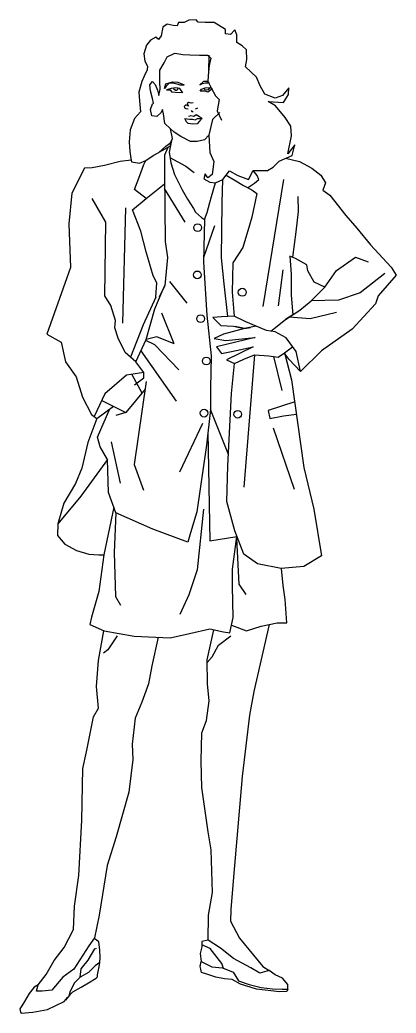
# Model space of a CAD drawing. Extents: x 116 to 135, y 123.1 to 129.1.
# Drawn here: x 117.577 to 118.288, y 123.206 to 125.083 of the extents above; entities that cross this region are included whole.
import ezdxf

# ---------------------------------------------------------------- set-up
doc = ezdxf.new("R2010")
doc.units = 0
doc.layers.get('0').update_dxf_attribs({"linetype": 'CONTINUOUS'})

msp = doc.modelspace()

# ---------------------------------------------------------------- linework, layer by layer
for p, q in [((117.8553, 125.075), (117.8471, 125.0692)), ((117.8664, 125.0727), (117.8553, 125.075)), ((117.874, 125.0721), (117.8664, 125.0727)), ((117.8764, 125.078), (117.874, 125.0721)), ((117.887, 125.078), (117.8764, 125.078)), ((117.8957, 125.0826), (117.887, 125.078)), ((117.9098, 125.0832), (117.8957, 125.0826)), ((117.9139, 125.0791), (117.9098, 125.0832)), ((117.9268, 125.0785), (117.9139, 125.0791)), ((117.9438, 125.078), (117.9268, 125.0785)), ((117.965, 125.0651), (117.9438, 125.078)), ((117.8435, 125.0533), (117.8389, 125.0463)), ((117.8471, 125.0692), (117.8435, 125.0533)), ((117.9655, 125.0568), (117.965, 125.0651)), ((117.9749, 125.0557), (117.9655, 125.0568)), ((117.9831, 125.0645), (117.9749, 125.0557)), ((117.9867, 125.0551), (117.9831, 125.0645)), ((117.9867, 125.0404), (117.9867, 125.0551)), ((117.816, 125.0357), (117.8107, 125.0193)), ((117.8236, 125.0451), (117.816, 125.0357)), ((117.8336, 125.0504), (117.8236, 125.0451)), ((117.8389, 125.0463), (117.8336, 125.0504)), ((117.9966, 125.034), (117.9867, 125.0404)), ((118.0048, 125.0264), (117.9966, 125.034)), ((117.8107, 125.0193), (117.8131, 125.0053)), ((117.8553, 125.0135), (117.8694, 125.0205)), ((117.8694, 125.0205), (117.8846, 125.0176)), ((117.8846, 125.0176), (117.8981, 125.017)), ((117.8981, 125.017), (117.9163, 125.0164)), ((117.9163, 125.0164), (117.9315, 125.0164)), ((117.9315, 125.0164), (117.9374, 125.0111)), ((117.9339, 125.0164), (117.9333, 124.9859)), ((118.0054, 125.0082), (118.0048, 125.0264)), ((117.8131, 125.0053), (117.8177, 124.9959)), ((117.8177, 124.9959), (117.8172, 124.9888)), ((117.8412, 124.9883), (117.8494, 125.0023)), ((117.8494, 125.0023), (117.8553, 125.0135)), ((117.9345, 124.997), (117.9333, 124.9847)), ((117.9374, 125.0111), (117.9345, 124.997)), ((118.0031, 124.9947), (118.0054, 125.0082)), ((117.8119, 124.9771), (117.8072, 124.9666)), ((117.8172, 124.9888), (117.8119, 124.9771)), ((117.8412, 124.9654), (117.8412, 124.9883)), ((117.9333, 124.9859), (117.9321, 124.9671)), ((118.0236, 124.9748), (118.0031, 124.9947)), ((117.8072, 124.9666), (117.8013, 124.9466)), ((117.8224, 124.9607), (117.8271, 124.9666)), ((117.8236, 124.949), (117.8224, 124.9607)), ((117.8271, 124.9666), (117.8324, 124.9613)), ((117.8324, 124.9613), (117.8371, 124.9507)), ((117.8418, 124.9525), (117.8412, 124.9654)), ((117.8503, 124.9534), (117.8526, 124.9625)), ((117.8526, 124.9625), (117.865, 124.9663)), ((117.8588, 124.9636), (117.8529, 124.9581)), ((117.865, 124.9636), (117.8588, 124.9636)), ((117.865, 124.9663), (117.8752, 124.9657)), ((117.8738, 124.9619), (117.865, 124.9636)), ((117.8799, 124.9601), (117.8738, 124.9619)), ((117.8752, 124.9657), (117.887, 124.9604)), ((117.8867, 124.9601), (117.8799, 124.9601)), ((117.9166, 124.9607), (117.9216, 124.9633)), ((117.9239, 124.9666), (117.9169, 124.9604)), ((117.9216, 124.9633), (117.9274, 124.9642)), ((117.9312, 124.9666), (117.9239, 124.9666)), ((117.9274, 124.9642), (117.9347, 124.9642)), ((117.9347, 124.9642), (117.9312, 124.9666)), ((117.9321, 124.9671), (117.938, 124.9548)), ((118.0306, 124.9583), (118.0236, 124.9748)), ((118.0394, 124.9431), (118.0306, 124.9583)), ((117.8013, 124.9466), (117.8031, 124.9302)), ((117.8271, 124.9349), (117.8236, 124.949)), ((117.8371, 124.9507), (117.8394, 124.9402)), ((117.8394, 124.9402), (117.8418, 124.9525)), ((117.8529, 124.9581), (117.8503, 124.9534)), ((117.8629, 124.9537), (117.8535, 124.9513)), ((117.8535, 124.9513), (117.8606, 124.9513)), ((117.8606, 124.9513), (117.8632, 124.9472)), ((117.8717, 124.9551), (117.8629, 124.9537)), ((117.8632, 124.9472), (117.8776, 124.9457)), ((117.8705, 124.9498), (117.867, 124.9528)), ((117.8735, 124.9496), (117.8705, 124.9498)), ((117.879, 124.9537), (117.8717, 124.9551)), ((117.8761, 124.954), (117.8735, 124.9496)), ((117.8776, 124.9457), (117.8837, 124.9469)), ((117.8849, 124.9452), (117.879, 124.9537)), ((117.9177, 124.9487), (117.9201, 124.9525)), ((117.9268, 124.9487), (117.9177, 124.9487)), ((117.9201, 124.9525), (117.9271, 124.9551)), ((117.9262, 124.9513), (117.9248, 124.9537)), ((117.9286, 124.9501), (117.9262, 124.9513)), ((117.9321, 124.9469), (117.9268, 124.9487)), ((117.9271, 124.9551), (117.9359, 124.9554)), ((117.9324, 124.951), (117.9286, 124.9501)), ((117.9371, 124.9507), (117.9321, 124.9469)), ((117.9353, 124.9548), (117.9324, 124.951)), ((117.9359, 124.9554), (117.94, 124.9528)), ((117.94, 124.9528), (117.9374, 124.951)), ((117.938, 124.9548), (117.9462, 124.9396)), ((117.9462, 124.9396), (117.9532, 124.9326)), ((118.0588, 124.9355), (118.0394, 124.9431)), ((118.0729, 124.9402), (118.0588, 124.9355)), ((118.0846, 124.9548), (118.0729, 124.9402)), ((118.0746, 124.9273), (118.084, 124.9419)), ((118.084, 124.9419), (118.0846, 124.9548)), ((117.8031, 124.9302), (117.8048, 124.9097)), ((117.8236, 124.9138), (117.8271, 124.9243)), ((117.8295, 124.9261), (117.8271, 124.9349)), ((117.8271, 124.9243), (117.8295, 124.9261)), ((117.8905, 124.9229), (117.8872, 124.9194)), ((117.8955, 124.9199), (117.8905, 124.9229)), ((117.8957, 124.9273), (117.8928, 124.9252)), ((117.8928, 124.9252), (117.8955, 124.9199)), ((117.9007, 124.9258), (117.8957, 124.9273)), ((117.9043, 124.9267), (117.9007, 124.9258)), ((117.9532, 124.9326), (117.9497, 124.9114)), ((118.06, 124.9208), (118.0459, 124.929)), ((118.0459, 124.929), (118.0746, 124.9273)), ((118.0781, 124.8985), (118.06, 124.9208)), ((117.8048, 124.9097), (117.7931, 124.8968)), ((117.826, 124.9021), (117.8236, 124.9138)), ((117.8353, 124.9009), (117.826, 124.9021)), ((117.8435, 124.9085), (117.8353, 124.9009)), ((117.8465, 124.9138), (117.8435, 124.9085)), ((117.8482, 124.9056), (117.8465, 124.9138)), ((117.8506, 124.8874), (117.8482, 124.9056)), ((117.8872, 124.9194), (117.8875, 124.9173)), ((117.8875, 124.9173), (117.8905, 124.9158)), ((117.8905, 124.9158), (117.8949, 124.9153)), ((117.9007, 124.9117), (117.9019, 124.9103)), ((117.9019, 124.9103), (117.904, 124.9103)), ((117.9101, 124.9038), (117.9054, 124.9009)), ((117.9087, 124.915), (117.9107, 124.9155)), ((117.916, 124.9), (117.9101, 124.9038)), ((117.9107, 124.9155), (117.9133, 124.9173)), ((117.9544, 124.9085), (117.9409, 124.895)), ((117.9497, 124.9114), (117.9579, 124.8939)), ((117.7931, 124.8968), (117.7849, 124.8757)), ((117.8611, 124.8774), (117.8506, 124.8874)), ((117.8881, 124.8971), (117.8981, 124.8959)), ((117.8908, 124.8912), (117.8896, 124.895)), ((117.8949, 124.8877), (117.8908, 124.8912)), ((117.9034, 124.8862), (117.8949, 124.8877)), ((117.8996, 124.9018), (117.8955, 124.9006)), ((117.8981, 124.8959), (117.9031, 124.8956)), ((117.9054, 124.9009), (117.8996, 124.9018)), ((117.9031, 124.8956), (117.9081, 124.8944)), ((117.9116, 124.8868), (117.9034, 124.8862)), ((117.9081, 124.8944), (117.9125, 124.8968)), ((117.916, 124.8921), (117.9116, 124.8868)), ((117.9125, 124.8968), (117.921, 124.8971)), ((117.9207, 124.8974), (117.916, 124.9)), ((117.921, 124.8977), (117.916, 124.8921)), ((117.9409, 124.895), (117.9339, 124.8651)), ((118.0887, 124.8821), (118.0781, 124.8985)), ((117.7849, 124.8757), (117.7831, 124.8528)), ((117.8652, 124.8593), (117.8611, 124.8774)), ((117.868, 124.871), (117.8611, 124.8774)), ((117.8806, 124.863), (117.868, 124.871)), ((117.9339, 124.8651), (117.9258, 124.8565)), ((117.9339, 124.8651), (117.9356, 124.8329)), ((118.0899, 124.864), (118.0887, 124.8821)), ((117.7831, 124.8528), (117.7843, 124.8346)), ((117.8523, 124.8446), (117.8611, 124.8511)), ((117.8632, 124.8552), (117.8588, 124.8335)), ((117.8611, 124.8511), (117.861, 124.8443)), ((117.8611, 124.8511), (117.8652, 124.8593)), ((117.8992, 124.8535), (117.8806, 124.863)), ((117.9118, 124.8535), (117.8992, 124.8535)), ((117.9258, 124.8565), (117.9118, 124.8535)), ((118.0828, 124.83), (118.0899, 124.864)), ((118.0963, 124.847), (118.0828, 124.83)), ((118.0911, 124.827), (118.0963, 124.847)), ((117.7843, 124.8346), (117.7867, 124.8212)), ((117.8148, 124.8176), (117.8289, 124.827)), ((117.8289, 124.827), (117.8394, 124.8329)), ((117.8394, 124.8329), (117.8523, 124.8446)), ((117.861, 124.8443), (117.8394, 124.8329)), ((117.8562, 124.8418), (117.8499, 124.8273)), ((117.8499, 124.8273), (117.8499, 124.7921)), ((117.8588, 124.8335), (117.8617, 124.8129)), ((117.9356, 124.8329), (117.9433, 124.8153)), ((118.0664, 124.8165), (118.0911, 124.827)), ((117.7368, 124.8082), (117.7132, 124.8037)), ((117.7665, 124.8153), (117.7368, 124.8082)), ((117.7872, 124.8179), (117.7665, 124.8153)), ((117.7867, 124.8212), (117.7878, 124.8147)), ((117.7878, 124.8147), (117.8031, 124.8124)), ((117.8031, 124.8124), (117.8148, 124.8176)), ((117.8037, 124.7891), (117.8112, 124.8097)), ((117.8112, 124.8097), (117.8148, 124.8176)), ((117.8603, 124.8232), (117.8901, 124.8067)), ((117.8617, 124.8129), (117.8688, 124.7913)), ((117.9433, 124.8153), (117.9403, 124.7913)), ((118.0553, 124.8047), (118.0664, 124.8165)), ((118.0787, 124.8217), (118.1051, 124.8159)), ((118.1051, 124.8159), (118.128, 124.803)), ((117.6991, 124.8027), (117.675, 124.7555)), ((117.7132, 124.8037), (117.6991, 124.8027)), ((117.8499, 124.7921), (117.8514, 124.6645)), ((117.8688, 124.7913), (117.877, 124.7748)), ((117.8901, 124.8067), (117.9062, 124.7947)), ((117.9268, 124.7924), (117.9245, 124.783)), ((117.9321, 124.7848), (117.9268, 124.7924)), ((117.9403, 124.7913), (117.9321, 124.7848)), ((117.9603, 124.7813), (117.9726, 124.7977)), ((117.9664, 124.7895), (117.9814, 124.7807)), ((117.9726, 124.7977), (117.9884, 124.7889)), ((118.0084, 124.7819), (118.0172, 124.7989)), ((118.0172, 124.7989), (118.0447, 124.7989)), ((118.0248, 124.7889), (118.0172, 124.7989)), ((118.0447, 124.7989), (118.0553, 124.8047)), ((118.128, 124.803), (118.145, 124.7895)), ((118.145, 124.7895), (118.1544, 124.7754)), ((117.7936, 124.763), (117.8037, 124.7891)), ((117.8152, 124.7454), (117.8501, 124.7736)), ((117.877, 124.7748), (117.8834, 124.7619)), ((117.9245, 124.783), (117.9356, 124.7766)), ((117.9356, 124.7766), (117.9462, 124.7754)), ((117.9391, 124.7496), (117.9462, 124.7754)), ((117.9462, 124.7754), (117.9603, 124.7813)), ((117.9591, 124.7378), (117.9603, 124.7813)), ((117.9814, 124.7807), (117.999, 124.7701)), ((117.9884, 124.7889), (118.0084, 124.7819)), ((118.0069, 124.766), (118.0201, 124.7748)), ((118.0201, 124.7748), (118.0283, 124.7819)), ((118.0283, 124.7819), (118.0248, 124.7889)), ((118.0751, 124.7816), (118.0359, 124.5414)), ((118.1544, 124.7754), (118.1491, 124.7614)), ((117.675, 124.7555), (117.6694, 124.6977)), ((117.8152, 124.7454), (117.7936, 124.763)), ((117.8891, 124.7012), (117.8502, 124.7644)), ((117.8834, 124.7619), (117.8934, 124.7444)), ((117.999, 124.7701), (118.0148, 124.7619)), ((118.0148, 124.7619), (118.0242, 124.7549)), ((118.0242, 124.7549), (118.0148, 124.7103)), ((118.1491, 124.7614), (118.162, 124.752)), ((118.162, 124.752), (118.1925, 124.7133)), ((117.7393, 124.7012), (117.7132, 124.7454)), ((117.7896, 124.7243), (117.8152, 124.7454)), ((117.8934, 124.7444), (117.9045, 124.7268)), ((117.9304, 124.7191), (117.9356, 124.7379)), ((117.9356, 124.7379), (117.9391, 124.7496)), ((117.9579, 124.6334), (117.9591, 124.7378)), ((118.1034, 124.7214), (118.1022, 124.7495)), ((117.7765, 124.7283), (117.7705, 124.5102)), ((117.8052, 124.6841), (117.7896, 124.7243)), ((117.9045, 124.7268), (117.9087, 124.7197)), ((117.9087, 124.7197), (117.9198, 124.7098)), ((117.9257, 124.7062), (117.9304, 124.7191)), ((118.0987, 124.6827), (118.1034, 124.7214)), ((117.6694, 124.6977), (117.6725, 124.6153)), ((117.7373, 124.5615), (117.7393, 124.7012)), ((117.9198, 124.7098), (117.9257, 124.7062)), ((117.9257, 124.7062), (117.9251, 124.6803)), ((118.0148, 124.7103), (118.0107, 124.6951)), ((118.1925, 124.7133), (118.2136, 124.6898)), ((117.8152, 124.6449), (117.8052, 124.6841)), ((117.9251, 124.6803), (117.9239, 124.6252)), ((117.9241, 124.635), (117.9448, 124.6949)), ((118.0107, 124.6951), (117.9978, 124.6534)), ((118.0922, 124.6346), (118.0987, 124.6827)), ((118.2136, 124.6898), (118.2394, 124.6582)), ((117.8514, 124.6645), (117.8559, 124.6343)), ((118.2394, 124.6582), (118.2781, 124.616)), ((117.8288, 124.5997), (117.8152, 124.6449)), ((117.9978, 124.6534), (117.979, 124.624)), ((117.8559, 124.6343), (117.8509, 124.5811)), ((117.9239, 124.6252), (117.9298, 124.5255)), ((117.9626, 124.5842), (117.9579, 124.6334)), ((117.979, 124.624), (117.9779, 124.5689)), ((118.0975, 124.6323), (118.0869, 124.6369)), ((118.0869, 124.6369), (118.0893, 124.6029)), ((118.1186, 124.6205), (118.0975, 124.6323)), ((118.121, 124.6088), (118.1186, 124.6205)), ((118.1747, 124.6097), (118.2109, 124.6348)), ((118.2109, 124.6348), (118.235, 124.6258)), ((117.6725, 124.6153), (117.6277, 124.4891)), ((118.0734, 124.6107), (118.0648, 124.5429)), ((118.0893, 124.6029), (118.0893, 124.5631)), ((118.1327, 124.5877), (118.121, 124.6088)), ((118.1526, 124.5783), (118.1747, 124.6097)), ((118.2662, 124.6037), (118.2199, 124.5675)), ((118.2781, 124.616), (118.2875, 124.6007)), ((117.8353, 124.5861), (117.8288, 124.5997)), ((117.8338, 124.5595), (117.8353, 124.5861)), ((117.8927, 124.5479), (117.8598, 124.5886)), ((117.9696, 124.5226), (117.9626, 124.5842)), ((118.1526, 124.5783), (118.1327, 124.5877)), ((118.2875, 124.6007), (118.2535, 124.562)), ((117.8318, 124.5374), (117.8454, 124.57)), ((117.8509, 124.5811), (117.8399, 124.559)), ((117.8454, 124.57), (117.8509, 124.5811)), ((117.9779, 124.5689), (117.9814, 124.5232)), ((118.1268, 124.5525), (118.1526, 124.5783)), ((118.2199, 124.5675), (118.1787, 124.5534)), ((117.7484, 124.5434), (117.7373, 124.5615)), ((117.8338, 124.5595), (117.8097, 124.5072)), ((118.0893, 124.5631), (118.0922, 124.5261)), ((118.1057, 124.5349), (118.1268, 124.5525)), ((118.1787, 124.5534), (118.1268, 124.5525)), ((118.2488, 124.5468), (118.2042, 124.4987)), ((118.2535, 124.562), (118.2488, 124.5468)), ((117.7574, 124.5152), (117.7484, 124.5434)), ((117.8157, 124.4791), (117.8318, 124.5374)), ((117.868, 124.471), (117.8449, 124.5293)), ((118.0787, 124.5173), (118.1057, 124.5349)), ((118.1747, 124.5303), (118.1254, 124.5183)), ((117.7564, 124.5012), (117.7574, 124.5152)), ((117.9298, 124.5255), (117.938, 124.4482)), ((117.9579, 124.522), (117.9415, 124.5209)), ((117.9415, 124.5209), (117.9567, 124.5056)), ((117.9814, 124.5232), (117.9579, 124.522)), ((118.0037, 124.5126), (117.9814, 124.5232)), ((118.0424, 124.4962), (118.0037, 124.5126)), ((118.0506, 124.4951), (118.0787, 124.5173)), ((118.0922, 124.5261), (118.0787, 124.5173)), ((118.1254, 124.5183), (118.0855, 124.5217)), ((117.6277, 124.4891), (117.6549, 124.474)), ((117.7624, 124.4821), (117.7564, 124.5012)), ((117.8097, 124.5072), (117.7856, 124.4459)), ((117.9614, 124.4892), (117.9438, 124.481)), ((117.9567, 124.5056), (117.9802, 124.5044)), ((118.0013, 124.4998), (117.9614, 124.4892)), ((117.9802, 124.5044), (118.0013, 124.4998)), ((118.0013, 124.4998), (117.9833, 124.5038)), ((118.023, 124.5044), (118.0013, 124.4998)), ((118.0013, 124.4998), (118.0122, 124.5021)), ((118.0588, 124.4939), (118.0424, 124.4962)), ((118.0799, 124.4822), (118.0588, 124.4939)), ((118.2042, 124.4987), (118.1468, 124.4577)), ((117.6549, 124.474), (117.6629, 124.4369)), ((117.7755, 124.4549), (117.7624, 124.4821)), ((117.7956, 124.4369), (117.8157, 124.4791)), ((117.8318, 124.469), (117.8148, 124.4771)), ((117.8358, 124.4841), (117.8157, 124.4791)), ((117.868, 124.471), (117.8358, 124.4841)), ((117.9438, 124.481), (117.9661, 124.4775)), ((117.9438, 124.481), (117.9438, 124.481)), ((118.0213, 124.4833), (117.9485, 124.4657)), ((117.9661, 124.4775), (118.0213, 124.4833)), ((118.0987, 124.4564), (118.0799, 124.4822)), ((117.7956, 124.4369), (117.7755, 124.4549)), ((117.873, 124.3625), (117.8057, 124.458)), ((117.8771, 124.4218), (117.8318, 124.469)), ((117.9485, 124.4657), (117.9579, 124.4528)), ((117.9579, 124.4528), (117.9767, 124.4564)), ((118.0177, 124.4657), (117.9673, 124.4411)), ((117.9767, 124.4564), (118.0177, 124.4657)), ((118.0647, 124.4458), (118.0764, 124.454)), ((118.0846, 124.4423), (118.0762, 124.4539)), ((118.0764, 124.454), (118.0921, 124.4654)), ((118.0764, 124.454), (118.0902, 124.4032)), ((118.1069, 124.4188), (118.0987, 124.4564)), ((118.1468, 124.4577), (118.1069, 124.4188)), ((117.6629, 124.4369), (117.683, 124.4087)), ((117.8107, 124.4167), (117.7956, 124.4369)), ((117.938, 124.4482), (117.9368, 124.3872)), ((117.9673, 124.4411), (117.9825, 124.4341)), ((117.9766, 124.377), (117.9825, 124.4341)), ((117.9825, 124.4341), (118.0001, 124.4423)), ((118.0201, 124.4505), (117.9998, 124.2002)), ((118.0001, 124.4423), (118.0201, 124.4505)), ((118.0201, 124.4505), (118.0471, 124.4482)), ((118.0471, 124.4482), (118.0647, 124.4458)), ((118.0559, 124.447), (118.0719, 124.3829)), ((118.1069, 124.4188), (118.0846, 124.4423)), ((117.8107, 124.4167), (117.7785, 124.4117)), ((117.8107, 124.4067), (117.8107, 124.4167)), ((117.683, 124.4087), (117.6951, 124.3705)), ((117.7785, 124.4117), (117.7373, 124.3765)), ((117.7881, 124.4132), (117.8074, 124.3784)), ((117.8155, 124.4001), (117.7927, 124.243)), ((117.7936, 124.3936), (117.8107, 124.4067)), ((118.0902, 124.4032), (118.1133, 124.2373)), ((117.7373, 124.3765), (117.7172, 124.3338)), ((117.8135, 124.3857), (117.777, 124.3415)), ((117.9368, 124.3872), (117.9368, 124.3473)), ((117.9696, 124.2404), (117.9766, 124.377)), ((117.6951, 124.3705), (117.7122, 124.3373)), ((117.7314, 124.364), (117.777, 124.3415)), ((118.096, 124.3614), (118.046, 124.3449)), ((117.7222, 124.3303), (117.7534, 124.3532)), ((117.7232, 124.2946), (117.7469, 124.3484)), ((117.777, 124.3415), (117.758, 124.3354)), ((117.9368, 124.3473), (117.9293, 124.2796)), ((117.9707, 124.2621), (117.9368, 124.3473)), ((118.046, 124.3449), (118.049, 124.3298)), ((117.7222, 124.3303), (117.7051, 124.2846)), ((117.7122, 124.3373), (117.7222, 124.3303)), ((117.922, 124.3208), (117.8784, 124.2287)), ((118.049, 124.3298), (118.0751, 124.3348)), ((118.0751, 124.3348), (118.0993, 124.3382)), ((117.932, 124.3039), (117.9354, 124.0986)), ((118.0555, 124.3123), (118.0948, 124.1966)), ((117.7051, 124.2846), (117.6941, 124.2363)), ((117.7283, 124.2765), (117.7232, 124.2946)), ((117.767, 124.208), (117.7498, 124.2859)), ((117.7423, 124.2524), (117.7283, 124.2765)), ((117.9293, 124.2796), (117.9112, 124.1539)), ((117.7423, 124.2524), (117.6921, 124.1831)), ((117.7443, 124.1901), (117.7423, 124.2524)), ((117.6941, 124.2363), (117.682, 124.2072)), ((117.7927, 124.243), (117.8105, 124.1945)), ((117.9676, 124.173), (117.9696, 124.2404)), ((118.1133, 124.2373), (118.1324, 124.1589)), ((117.682, 124.2072), (117.6599, 124.17)), ((117.7584, 124.1519), (117.7443, 124.1901)), ((117.6921, 124.1831), (117.6488, 124.1308)), ((117.6599, 124.17), (117.6488, 124.1308)), ((117.9826, 124.1177), (117.9676, 124.173)), ((117.7545, 124.1625), (117.7353, 124.0725)), ((117.7584, 124.1519), (117.7549, 124.0768)), ((117.8278, 124.1208), (117.7584, 124.1519)), ((117.9112, 124.1539), (117.8992, 124.1137)), ((117.9237, 124.1586), (117.9117, 124.044)), ((118.1324, 124.1589), (118.1465, 124.0705)), ((117.6488, 124.1308), (117.6478, 124.1087)), ((117.8942, 124.0966), (117.8278, 124.1208)), ((117.8992, 124.1137), (117.8942, 124.0966)), ((117.9997, 124.0735), (117.9826, 124.1177)), ((117.6478, 124.1087), (117.6619, 124.0926)), ((117.9354, 124.0986), (117.9868, 124.1069)), ((117.9786, 124.0454), (117.9868, 124.1069)), ((117.9863, 124.103), (117.9903, 124.0172)), ((117.6619, 124.0926), (117.684, 124.0806)), ((117.684, 124.0806), (117.7071, 124.0735)), ((117.7549, 124.0768), (117.7577, 123.9936)), ((117.7071, 124.0735), (117.7263, 124.0725)), ((117.7353, 124.0725), (117.7263, 124.0032)), ((117.7263, 124.0725), (117.7353, 124.0725)), ((118.0259, 124.0554), (117.9997, 124.0735)), ((118.1465, 124.0705), (118.1133, 124.0504)), ((117.9117, 124.044), (117.896, 123.9968)), ((117.9786, 124.0132), (117.9786, 124.0454)), ((118.0701, 124.0464), (118.0259, 124.0554)), ((118.1133, 124.0504), (118.0701, 124.0464)), ((118.0741, 124.0142), (118.0711, 124.0465)), ((117.7263, 124.0032), (117.7122, 123.9549)), ((117.9796, 123.9539), (117.9786, 124.0132)), ((117.9903, 124.0172), (118.0037, 123.9973)), ((118.0781, 123.9881), (118.0741, 124.0142)), ((117.7577, 123.9936), (117.7669, 123.977)), ((117.896, 123.9968), (117.8789, 123.9599)), ((118.0812, 123.9439), (118.0781, 123.9881)), ((117.7122, 123.9549), (117.7092, 123.9408)), ((117.9736, 123.9248), (117.9796, 123.9539)), ((117.7092, 123.9408), (117.7363, 123.9288)), ((117.7254, 123.873), (117.7354, 123.9289)), ((117.7363, 123.9288), (117.7926, 123.9187)), ((117.8972, 123.9238), (117.9354, 123.9328)), ((117.9304, 123.8737), (117.9435, 123.9309)), ((117.9354, 123.9328), (117.9615, 123.9268)), ((117.9615, 123.9268), (117.9736, 123.9248)), ((117.9766, 123.9393), (118.0048, 123.9288)), ((118.0048, 123.9288), (118.0329, 123.9378)), ((118.048, 123.9408), (118.0188, 123.8144)), ((118.0329, 123.9378), (118.0631, 123.9439)), ((118.0631, 123.9439), (118.0812, 123.9439)), ((117.7605, 123.9196), (117.7429, 123.8928)), ((117.7926, 123.9187), (117.861, 123.9157)), ((117.8378, 123.9167), (117.8262, 123.8626)), ((117.861, 123.9157), (117.8972, 123.9238)), ((117.9519, 123.9016), (117.9755, 123.9192)), ((117.7429, 123.8928), (117.735, 123.8864)), ((117.9399, 123.8794), (117.9519, 123.9016)), ((117.7216, 123.8236), (117.7254, 123.873)), ((117.9314, 123.8285), (117.9304, 123.8737)), ((117.9305, 123.8692), (117.9399, 123.8794)), ((117.8262, 123.8626), (117.8195, 123.8284)), ((117.7254, 123.7828), (117.7216, 123.8236)), ((117.8195, 123.8284), (117.8072, 123.7942)), ((117.9344, 123.7963), (117.9314, 123.8285)), ((118.0188, 123.8144), (118.0108, 123.7692)), ((117.9293, 123.7591), (117.9344, 123.7963)), ((117.7159, 123.7666), (117.7254, 123.7828)), ((117.8072, 123.7942), (117.7948, 123.7638)), ((117.7026, 123.7001), (117.7159, 123.7666)), ((117.7948, 123.7638), (117.7891, 123.7144)), ((117.9203, 123.736), (117.9293, 123.7591)), ((118.0108, 123.7692), (117.9967, 123.6536)), ((117.9193, 123.6827), (117.9203, 123.736)), ((117.7891, 123.7144), (117.7901, 123.6858)), ((117.696, 123.6687), (117.7026, 123.7001)), ((117.7901, 123.6858), (117.7824, 123.6241)), ((117.9203, 123.6325), (117.9193, 123.6827)), ((117.6941, 123.5709), (117.696, 123.6687)), ((117.9967, 123.6536), (117.9806, 123.4636)), ((117.9324, 123.5491), (117.9203, 123.6325)), ((117.7824, 123.6241), (117.7587, 123.5395)), ((117.6883, 123.4664), (117.6941, 123.5709)), ((117.7587, 123.5395), (117.7416, 123.4854)), ((117.9384, 123.5149), (117.9324, 123.5491)), ((117.9404, 123.4345), (117.9384, 123.5149)), ((117.7416, 123.4854), (117.7264, 123.3913)), ((117.6798, 123.4084), (117.6883, 123.4664)), ((117.9806, 123.4636), (117.9756, 123.4023)), ((117.9334, 123.3913), (117.9404, 123.4345)), ((117.6779, 123.3647), (117.6798, 123.4084)), ((117.9756, 123.4023), (117.9746, 123.3802)), ((117.7264, 123.3913), (117.7178, 123.3485)), ((117.9324, 123.344), (117.9334, 123.3913)), ((117.6608, 123.3305), (117.6779, 123.3647)), ((117.9746, 123.3802), (117.9917, 123.3481)), ((117.7178, 123.3485), (117.7074, 123.3333)), ((117.7258, 123.3413), (117.717, 123.3474)), ((117.9917, 123.3481), (118.0359, 123.2948)), ((117.6418, 123.3058), (117.6608, 123.3305)), ((117.7074, 123.3333), (117.6788, 123.2896)), ((117.7058, 123.3067), (117.7182, 123.3281)), ((117.7182, 123.3281), (117.7218, 123.329)), ((117.7276, 123.3255), (117.7258, 123.3413)), ((117.7283, 123.3114), (117.7276, 123.3255)), ((117.9203, 123.332), (117.9173, 123.3189)), ((117.9324, 123.344), (117.9203, 123.342)), ((117.9203, 123.342), (117.9203, 123.332)), ((117.9364, 123.3284), (117.9203, 123.3355)), ((117.9555, 123.329), (117.9324, 123.344)), ((117.9324, 123.344), (117.9324, 123.344)), ((117.9586, 123.3005), (117.9364, 123.3284)), ((117.9806, 123.3099), (117.9555, 123.329)), ((117.6928, 123.29), (117.7058, 123.3067)), ((117.7278, 123.3023), (117.7283, 123.3114)), ((117.9173, 123.3189), (117.9193, 123.3038)), ((118.0128, 123.2918), (117.9806, 123.3099)), ((117.6266, 123.2792), (117.6418, 123.3058)), ((117.6788, 123.2896), (117.6579, 123.2744)), ((117.691, 123.2746), (117.6928, 123.29)), ((117.7191, 123.2958), (117.7064, 123.2833)), ((117.7278, 123.3023), (117.7191, 123.2958)), ((117.7245, 123.2851), (117.7267, 123.2938)), ((117.7267, 123.2938), (117.7278, 123.3023)), ((117.9172, 123.2944), (117.9193, 123.3038)), ((117.9184, 123.2898), (117.9172, 123.2944)), ((117.92, 123.2832), (117.9184, 123.2898)), ((117.9193, 123.3038), (117.9394, 123.2938)), ((117.9394, 123.2938), (117.9595, 123.2918)), ((117.9616, 123.291), (117.9586, 123.3005)), ((117.9595, 123.2918), (117.9796, 123.2837)), ((118.0299, 123.2817), (118.0128, 123.2918)), ((118.0359, 123.2948), (118.048, 123.2867)), ((117.6114, 123.2602), (117.6266, 123.2792)), ((117.6579, 123.2744), (117.637, 123.2497)), ((117.691, 123.2746), (117.6799, 123.2637)), ((117.7064, 123.2833), (117.691, 123.2746)), ((117.7062, 123.2635), (117.7211, 123.2728)), ((117.7211, 123.2728), (117.7236, 123.2751)), ((117.7234, 123.2786), (117.7245, 123.2851)), ((117.7236, 123.2751), (117.7234, 123.2786)), ((117.9298, 123.28), (117.92, 123.2832)), ((117.9472, 123.2743), (117.9298, 123.28)), ((117.9631, 123.271), (117.9472, 123.2743)), ((117.9777, 123.2701), (117.9631, 123.271)), ((117.9933, 123.2612), (117.9777, 123.2701)), ((117.9796, 123.2837), (117.9897, 123.2676)), ((118.048, 123.2867), (118.0299, 123.2817)), ((118.059, 123.2787), (118.048, 123.2867)), ((118.0731, 123.2727), (118.059, 123.2787)), ((118.0832, 123.2606), (118.0731, 123.2727)), ((117.6041, 123.2557), (117.5947, 123.2436)), ((117.6114, 123.2602), (117.6041, 123.2557)), ((117.6085, 123.2478), (117.6114, 123.2602)), ((117.6799, 123.2637), (117.6719, 123.2477)), ((117.677, 123.2465), (117.6924, 123.2557)), ((117.6924, 123.2557), (117.7062, 123.2635)), ((117.9897, 123.2676), (118.0098, 123.2606)), ((118.0237, 123.2516), (117.9933, 123.2612)), ((118.0098, 123.2606), (118.0329, 123.2546)), ((118.0671, 123.2467), (118.0237, 123.2516)), ((118.0329, 123.2546), (118.054, 123.2526)), ((118.054, 123.2526), (118.0721, 123.2516)), ((118.0721, 123.2516), (118.0832, 123.2516)), ((118.0832, 123.2516), (118.0809, 123.2472)), ((118.0832, 123.2516), (118.0832, 123.2606)), ((117.5947, 123.2436), (117.5858, 123.2285)), ((117.619, 123.2478), (117.6085, 123.2478)), ((117.637, 123.2497), (117.619, 123.2478)), ((117.6607, 123.2283), (117.667, 123.2358)), ((117.6694, 123.2384), (117.663, 123.231)), ((117.667, 123.2358), (117.677, 123.2465)), ((117.6719, 123.2477), (117.6694, 123.2384)), ((118.0809, 123.2472), (118.0671, 123.2467)), ((117.5804, 123.2202), (117.5769, 123.2144)), ((117.5769, 123.2144), (117.5778, 123.2082)), ((117.5858, 123.2285), (117.5804, 123.2202)), ((117.6014, 123.2084), (117.6288, 123.2133)), ((117.6288, 123.2133), (117.6607, 123.2283)), ((117.5778, 123.2082), (117.5795, 123.2064)), ((117.5795, 123.2064), (117.6014, 123.2084))]:
    msp.add_line(p, q)
for centre, radius in [((117.9127, 124.6906), 0.00728), ((117.912, 124.6014), 0.00728), ((117.9969, 124.5686), 0.00745), ((117.9184, 124.5186), 0.00728), ((117.9291, 124.4386), 0.00728), ((117.9248, 124.3401), 0.00728), ((117.9884, 124.338), 0.00717)]:
    msp.add_circle(centre, radius)

doc.saveas('drawing.dxf')
